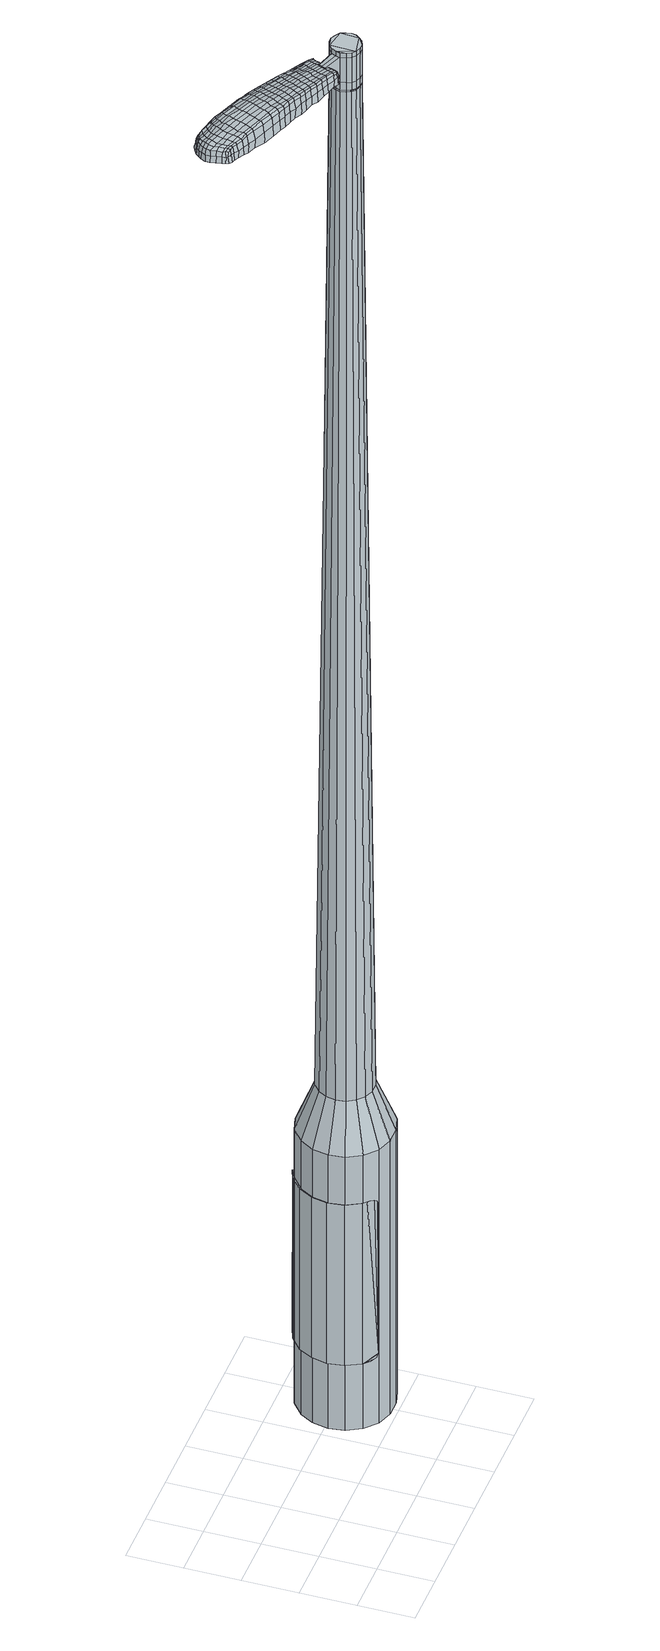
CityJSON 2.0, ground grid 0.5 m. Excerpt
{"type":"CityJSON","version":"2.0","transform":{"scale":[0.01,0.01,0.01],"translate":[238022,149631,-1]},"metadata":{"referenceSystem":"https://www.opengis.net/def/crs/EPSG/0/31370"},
"CityObjects":{
"object1":{"type":"GenericCityObject","attributes":{"cluster":1017,"mean_distance_to_centroid":0.325,"new_centroid_x":238024.05,"new_centroid_y":149631.98,"mean_distance_to_camera":11.64,"H1":13.97,"H2":13.2,"Z_final":110.46,"cluster2":-1,"proj_x":238024.36,"proj_y":149631.15,"id_line":48021,"bearing_l":68.82,"distance":0.885,"orientation":"left","G_obj":158.82},"geometry":[{"type":"MultiSurface","lod":"2","boundaries":[[[0,1,2,3]],[[1,4,5,2]],[[4,6,7,5]],[[6,8,9,7]],[[8,10,11,9]],[[10,12,13,11]],[[12,14,15,13]],[[14,16,17,15]],[[16,18,19,17]],[[18,20,21,19]],[[20,22,23,21]],[[22,24,25,23]],[[24,26,27,25]],[[26,28,29,27]],[[28,30,31,29]],[[30,32,33,31]],[[32,34,35,33]],[[34,0,3,35]],[[36,37,38,39]],[[38,40,41,42]],[[41,43,42]],[[42,44,45,46]],[[45,47,46]],[[46,48,49,50]],[[49,51,50]],[[42,46,50,38]],[[50,52,39,38]],[[53,36,39]],[[2,5,7,35]],[[7,9,11,15]],[[11,13,15]],[[15,17,19,23]],[[19,21,23]],[[23,25,27,31]],[[27,29,31]],[[15,23,31,7]],[[31,33,35,7]],[[3,2,35]],[[1,0,54,55]],[[0,34,56,54]],[[34,32,57,56]],[[32,30,58,57]],[[30,28,59,58]],[[28,26,60,59]],[[26,24,61,60]],[[24,22,62,61]],[[22,20,63,62]],[[20,18,64,63]],[[18,16,65,64]],[[16,14,66,65]],[[14,12,67,66]],[[12,10,68,67]],[[10,8,69,68]],[[8,6,70,69]],[[6,4,71,70]],[[4,1,55,71]],[[55,54,72,73]],[[54,56,74,72]],[[56,57,75,74]],[[57,58,76,75]],[[58,59,77,76]],[[59,60,78,77]],[[60,61,79,78]],[[61,62,80,79]],[[62,63,81,80]],[[63,64,82,81]],[[64,65,83,82]],[[65,66,84,83]],[[66,67,85,84]],[[67,68,86,85]],[[68,69,87,86]],[[69,70,88,87]],[[70,71,89,88]],[[71,55,73,89]],[[72,90,91,92]],[[74,93,90,72]],[[75,94,93,74]],[[95,96,94,75]],[[97,98,96,95]],[[99,100,98,97]],[[101,102,100,99]],[[80,103,102,101]],[[81,104,103,80]],[[105,106,104,81]],[[107,108,106,105]],[[109,110,108,107]],[[111,112,110,109]],[[86,113,112,111]],[[114,115,113,86]],[[116,117,115,114]],[[89,118,117,116]],[[92,91,118,89]],[[119,120,121,122]],[[123,119,122,124]],[[125,123,124,126]],[[127,125,126,128]],[[129,127,128,130]],[[131,129,130,132]],[[133,131,132,134]],[[135,133,134,136]],[[137,135,136,138]],[[139,137,138,140]],[[141,139,140,142]],[[143,141,142,144]],[[145,143,144,146]],[[147,145,146,148]],[[149,147,148,150]],[[151,149,150,152]],[[73,72,92]],[[76,95,75]],[[76,77,97,95]],[[77,78,99,97]],[[78,79,101,99]],[[79,80,101]],[[82,105,81]],[[82,83,107,105]],[[83,84,109,107]],[[84,85,111,109]],[[85,86,111]],[[87,114,86]],[[87,88,116,114]],[[88,89,116]],[[73,92,89]],[[153,91,90]],[[153,118,91]],[[154,117,118]],[[154,155,115,117]],[[155,113,115]],[[156,112,113]],[[156,157,110,112]],[[157,158,108,110]],[[158,159,106,108]],[[159,104,106]],[[160,102,103]],[[160,161,100,102]],[[161,162,98,100]],[[162,163,96,98]],[[163,94,96]],[[39,52,151,164]],[[153,90,165,152]],[[53,39,164,120]],[[90,93,121,165]],[[36,53,120,119]],[[93,94,122,121]],[[37,36,119,123]],[[94,163,124,122]],[[38,37,123,125]],[[163,162,126,124]],[[40,38,125,127]],[[162,161,128,126]],[[41,40,127,129]],[[161,160,130,128]],[[43,41,129,131]],[[160,103,132,130]],[[42,43,131,133]],[[103,104,134,132]],[[44,42,133,135]],[[104,159,136,134]],[[45,44,135,137]],[[159,158,138,136]],[[47,45,137,139]],[[158,157,140,138]],[[46,47,139,141]],[[157,156,142,140]],[[48,46,141,143]],[[156,113,144,142]],[[49,48,143,145]],[[113,155,146,144]],[[51,49,145,147]],[[155,154,148,146]],[[50,51,147,149]],[[154,118,150,148]],[[52,50,149,151]],[[118,153,152,150]],[[151,152,166,167]],[[152,165,168,166]],[[165,121,169,168]],[[121,120,170,169]],[[120,164,171,170]],[[164,151,167,171]],[[172,173,174,175]],[[176,172,175,177]],[[172,176,178,179]],[[173,172,179,180]],[[181,182,183,184]],[[185,181,184,186]],[[181,185,187,188]],[[182,181,188,189]],[[190,191,192,193]],[[194,190,193,195]],[[190,194,196,197]],[[191,190,197,198]],[[199,200,201,202]],[[203,199,202,204]],[[199,203,205,206]],[[200,199,206,207]],[[208,209,210,211]],[[212,208,211,213]],[[208,212,214,215]],[[209,208,215,216]],[[217,218,219,220]],[[221,217,220,222]],[[217,221,223,224]],[[218,217,224,225]],[[226,227,228,229]],[[218,226,229,219]],[[226,218,225,230]],[[227,226,230,231]],[[232,233,234,235]],[[227,232,235,228]],[[232,227,231,236]],[[233,232,236,237]],[[238,176,177,239]],[[233,238,239,234]],[[238,233,237,240]],[[176,238,240,178]],[[241,242,243,244]],[[245,241,244,246]],[[241,245,247,248]],[[242,241,248,249]],[[250,251,252,253]],[[242,250,253,243]],[[250,242,249,254]],[[251,250,254,255]],[[256,257,258,259]],[[251,256,259,252]],[[256,251,255,260]],[[257,256,260,261]],[[262,263,264,265]],[[257,262,265,258]],[[262,257,261,266]],[[263,262,266,267]],[[268,173,180,269]],[[263,268,269,264]],[[268,263,267,270]],[[173,268,270,174]],[[271,272,273,274]],[[275,271,274,276]],[[271,275,277,278]],[[272,271,278,279]],[[280,281,282,283]],[[272,280,283,273]],[[280,272,279,284]],[[281,280,284,285]],[[286,287,288,289]],[[281,286,289,282]],[[286,281,285,290]],[[287,286,290,291]],[[292,185,186,293]],[[287,292,293,288]],[[292,287,291,294]],[[185,292,294,187]],[[295,296,297,298]],[[299,295,298,300]],[[295,299,301,302]],[[296,295,302,303]],[[304,305,306,307]],[[296,304,307,297]],[[304,296,303,308]],[[305,304,308,309]],[[310,311,312,313]],[[305,310,313,306]],[[310,305,309,314]],[[311,310,314,315]],[[316,317,318,319]],[[311,316,319,312]],[[316,311,315,320]],[[317,316,320,321]],[[322,182,189,323]],[[317,322,323,318]],[[322,317,321,324]],[[182,322,324,183]],[[325,211,210,326]],[[327,325,326,328]],[[325,327,329,330]],[[211,325,330,213]],[[331,327,328,332]],[[333,331,332,334]],[[331,333,335,336]],[[327,331,336,329]],[[337,333,334,338]],[[339,337,338,340]],[[337,339,341,342]],[[333,337,342,335]],[[343,339,340,344]],[[345,343,344,346]],[[343,345,347,348]],[[339,343,348,341]],[[349,345,346,350]],[[200,349,350,201]],[[349,200,207,351]],[[345,349,351,347]],[[352,353,198,197]],[[354,352,197,196]],[[352,354,355,356]],[[353,352,356,357]],[[358,359,357,356]],[[360,358,356,355]],[[358,360,361,362]],[[359,358,362,363]],[[364,365,363,362]],[[366,364,362,361]],[[364,366,367,368]],[[365,364,368,369]],[[370,371,369,368]],[[372,370,368,367]],[[370,372,205,203]],[[371,370,203,204]],[[373,374,375,376]],[[275,373,376,277]],[[373,275,276,377]],[[374,373,377,378]],[[379,194,195,380]],[[374,379,380,375]],[[379,374,378,381]],[[194,379,381,196]],[[382,383,384,385]],[[221,382,385,223]],[[382,221,222,386]],[[383,382,386,387]],[[388,389,390,391]],[[383,388,391,384]],[[388,383,387,392]],[[389,388,392,393]],[[394,191,198,395]],[[389,394,395,390]],[[394,389,393,396]],[[191,394,396,192]],[[397,398,399,400]],[[179,397,400,180]],[[397,179,178,401]],[[398,397,401,402]],[[403,404,405,406]],[[398,403,406,399]],[[403,398,402,407]],[[404,403,407,408]],[[409,202,201,410]],[[404,409,410,405]],[[409,404,408,411]],[[202,409,411,204]],[[412,413,414,415]],[[184,412,415,186]],[[412,184,183,416]],[[413,412,416,417]],[[418,206,205,419]],[[413,418,419,414]],[[418,413,417,420]],[[206,418,420,207]],[[421,422,423,424]],[[299,421,424,301]],[[421,299,300,425]],[[422,421,425,426]],[[427,212,213,428]],[[422,427,428,423]],[[427,422,426,429]],[[212,427,429,214]],[[430,431,432,433]],[[245,430,433,247]],[[430,245,246,434]],[[431,430,434,435]],[[436,437,438,439]],[[431,436,439,432]],[[436,431,435,440]],[[437,436,440,441]],[[442,209,216,443]],[[437,442,443,438]],[[442,437,441,444]],[[209,442,444,210]],[[445,446,435,434]],[[244,445,434,246]],[[445,244,243,447]],[[446,445,447,448]],[[449,450,441,440]],[[446,449,440,435]],[[449,446,448,451]],[[450,449,451,452]],[[453,326,210,444]],[[450,453,444,441]],[[453,450,452,454]],[[326,453,454,328]],[[455,456,457,458]],[[302,455,458,303]],[[455,302,301,424]],[[456,455,424,423]],[[459,330,329,460]],[[456,459,460,457]],[[459,456,423,428]],[[330,459,428,213]],[[461,462,448,447]],[[253,461,447,243]],[[461,253,252,463]],[[462,461,463,464]],[[465,466,452,451]],[[462,465,451,448]],[[465,462,464,467]],[[466,465,467,468]],[[469,332,328,454]],[[466,469,454,452]],[[469,466,468,470]],[[332,469,470,334]],[[471,472,473,474]],[[308,471,474,309]],[[471,308,303,458]],[[472,471,458,457]],[[475,336,335,476]],[[472,475,476,473]],[[475,472,457,460]],[[336,475,460,329]],[[477,478,464,463]],[[259,477,463,252]],[[477,259,258,479]],[[478,477,479,480]],[[481,482,468,467]],[[478,481,467,464]],[[481,478,480,483]],[[482,481,483,484]],[[485,338,334,470]],[[482,485,470,468]],[[485,482,484,486]],[[338,485,486,340]],[[487,488,489,490]],[[314,487,490,315]],[[487,314,309,474]],[[488,487,474,473]],[[491,342,341,492]],[[488,491,492,489]],[[491,488,473,476]],[[342,491,476,335]],[[493,494,480,479]],[[265,493,479,258]],[[493,265,264,495]],[[494,493,495,496]],[[497,498,484,483]],[[494,497,483,480]],[[497,494,496,499]],[[498,497,499,500]],[[501,344,340,486]],[[498,501,486,484]],[[501,498,500,502]],[[344,501,502,346]],[[503,504,505,506]],[[320,503,506,321]],[[503,320,315,490]],[[504,503,490,489]],[[507,348,347,508]],[[504,507,508,505]],[[507,504,489,492]],[[348,507,492,341]],[[509,510,496,495]],[[269,509,495,264]],[[509,269,180,400]],[[510,509,400,399]],[[511,512,500,499]],[[510,511,499,496]],[[511,510,399,406]],[[512,511,406,405]],[[513,350,346,502]],[[512,513,502,500]],[[513,512,405,410]],[[350,513,410,201]],[[514,515,417,416]],[[324,514,416,183]],[[514,324,321,506]],[[515,514,506,505]],[[516,351,207,420]],[[515,516,420,417]],[[516,515,505,508]],[[351,516,508,347]],[[517,518,378,377]],[[274,517,377,276]],[[517,274,273,519]],[[518,517,519,520]],[[521,354,196,381]],[[518,521,381,378]],[[521,518,520,522]],[[354,521,522,355]],[[523,524,525,526]],[[224,523,526,225]],[[523,224,223,385]],[[524,523,385,384]],[[527,528,529,530]],[[524,527,530,525]],[[527,524,384,391]],[[528,527,391,390]],[[531,353,357,532]],[[528,531,532,529]],[[531,528,390,395]],[[353,531,395,198]],[[533,534,520,519]],[[283,533,519,273]],[[533,283,282,535]],[[534,533,535,536]],[[537,360,355,522]],[[534,537,522,520]],[[537,534,536,538]],[[360,537,538,361]],[[539,540,541,542]],[[230,539,542,231]],[[539,230,225,526]],[[540,539,526,525]],[[543,544,545,546]],[[540,543,546,541]],[[543,540,525,530]],[[544,543,530,529]],[[547,359,363,548]],[[544,547,548,545]],[[547,544,529,532]],[[359,547,532,357]],[[549,550,536,535]],[[289,549,535,282]],[[549,289,288,551]],[[550,549,551,552]],[[553,366,361,538]],[[550,553,538,536]],[[553,550,552,554]],[[366,553,554,367]],[[555,556,557,558]],[[236,555,558,237]],[[555,236,231,542]],[[556,555,542,541]],[[559,560,561,562]],[[556,559,562,557]],[[559,556,541,546]],[[560,559,546,545]],[[563,365,369,564]],[[560,563,564,561]],[[563,560,545,548]],[[365,563,548,363]],[[565,566,552,551]],[[293,565,551,288]],[[565,293,186,415]],[[566,565,415,414]],[[567,372,367,554]],[[566,567,554,552]],[[567,566,414,419]],[[372,567,419,205]],[[568,569,402,401]],[[240,568,401,178]],[[568,240,237,558]],[[569,568,558,557]],[[570,571,408,407]],[[569,570,407,402]],[[570,569,557,562]],[[571,570,562,561]],[[572,371,204,411]],[[571,572,411,408]],[[572,571,561,564]],[[371,572,564,369]],[[573,574,575,576]],[[576,575,577,578]],[[579,577,575,580]],[[580,575,574,581]],[[582,583,584,585]],[[585,584,586,587]],[[588,586,584,589]],[[589,584,583,590]],[[591,592,593,594]],[[594,593,595,596]],[[597,595,593,598]],[[598,593,592,599]],[[600,601,602,603]],[[603,602,604,605]],[[606,604,602,607]],[[607,602,601,608]],[[609,610,611,612]],[[612,611,613,614]],[[615,613,611,616]],[[616,611,610,617]],[[618,619,620,621]],[[621,620,622,623]],[[624,622,620,625]],[[625,620,619,626]],[[627,628,629,630]],[[630,629,619,618]],[[626,619,629,631]],[[631,629,628,632]],[[633,634,635,636]],[[636,635,628,627]],[[632,628,635,637]],[[637,635,634,638]],[[578,577,639,640]],[[640,639,634,633]],[[638,634,639,641]],[[641,639,577,579]],[[642,643,644,645]],[[645,644,646,647]],[[648,646,644,649]],[[649,644,643,650]],[[651,652,653,654]],[[654,653,643,642]],[[650,643,653,655]],[[655,653,652,656]],[[657,658,659,660]],[[660,659,652,651]],[[656,652,659,661]],[[661,659,658,662]],[[663,664,665,666]],[[666,665,658,657]],[[662,658,665,667]],[[667,665,664,668]],[[581,574,669,670]],[[670,669,664,663]],[[668,664,669,671]],[[671,669,574,573]],[[672,673,674,675]],[[675,674,676,677]],[[678,676,674,679]],[[679,674,673,680]],[[681,682,683,684]],[[684,683,673,672]],[[680,673,683,685]],[[685,683,682,686]],[[687,688,689,690]],[[690,689,682,681]],[[686,682,689,691]],[[691,689,688,692]],[[587,586,693,694]],[[694,693,688,687]],[[692,688,693,695]],[[695,693,586,588]],[[696,697,698,699]],[[699,698,700,701]],[[702,700,698,703]],[[703,698,697,704]],[[705,706,707,708]],[[708,707,697,696]],[[704,697,707,709]],[[709,707,706,710]],[[711,712,713,714]],[[714,713,706,705]],[[710,706,713,715]],[[715,713,712,716]],[[717,718,719,720]],[[720,719,712,711]],[[716,712,719,721]],[[721,719,718,722]],[[590,583,723,724]],[[724,723,718,717]],[[722,718,723,725]],[[725,723,583,582]],[[609,612,726,727]],[[727,726,728,729]],[[730,728,726,731]],[[731,726,612,614]],[[729,728,732,733]],[[733,732,734,735]],[[736,734,732,737]],[[737,732,728,730]],[[735,734,738,739]],[[739,738,740,741]],[[742,740,738,743]],[[743,738,734,736]],[[741,740,744,745]],[[745,744,746,747]],[[748,746,744,749]],[[749,744,740,742]],[[747,746,750,751]],[[751,750,601,600]],[[608,601,750,752]],[[752,750,746,748]],[[599,753,754,598]],[[598,754,755,597]],[[756,755,754,757]],[[757,754,753,758]],[[758,759,760,757]],[[757,760,761,756]],[[762,761,760,763]],[[763,760,759,764]],[[764,765,766,763]],[[763,766,767,762]],[[768,767,766,769]],[[769,766,765,770]],[[770,771,772,769]],[[769,772,773,768]],[[606,773,772,604]],[[604,772,771,605]],[[774,775,776,777]],[[777,776,676,678]],[[677,676,776,778]],[[778,776,775,779]],[[596,595,780,781]],[[781,780,775,774]],[[779,775,780,782]],[[782,780,595,597]],[[783,784,785,786]],[[786,785,622,624]],[[623,622,785,787]],[[787,785,784,788]],[[789,790,791,792]],[[792,791,784,783]],[[788,784,791,793]],[[793,791,790,794]],[[599,592,795,796]],[[796,795,790,789]],[[794,790,795,797]],[[797,795,592,591]],[[798,799,800,801]],[[801,800,580,581]],[[579,580,800,802]],[[802,800,799,803]],[[804,805,806,807]],[[807,806,799,798]],[[803,799,806,808]],[[808,806,805,809]],[[600,603,810,811]],[[811,810,805,804]],[[809,805,810,812]],[[812,810,603,605]],[[813,814,815,816]],[[816,815,585,587]],[[582,585,815,817]],[[817,815,814,818]],[[606,607,819,820]],[[820,819,814,813]],[[818,814,819,821]],[[821,819,607,608]],[[822,823,824,825]],[[825,824,700,702]],[[701,700,824,826]],[[826,824,823,827]],[[614,613,828,829]],[[829,828,823,822]],[[827,823,828,830]],[[830,828,613,615]],[[831,832,833]],[[833,832,646,648]],[[647,646,832,834]],[[834,832,831,835]],[[836,837,838,839]],[[839,838,831,833]],[[835,831,838,840]],[[840,838,837,841]],[[617,610,842,843]],[[843,842,837,836]],[[841,837,842,844]],[[844,842,610,609]],[[835,845,834]],[[834,845,645,647]],[[642,645,845,846]],[[841,847,848,840]],[[840,848,845,835]],[[846,845,848,849]],[[849,848,847,850]],[[609,727,851,844]],[[844,851,847,841]],[[850,847,851,852]],[[852,851,727,729]],[[853,854,855,856]],[[856,855,703,704]],[[702,703,855,825]],[[825,855,854,822]],[[730,731,857,858]],[[858,857,854,853]],[[822,854,857,829]],[[829,857,731,614]],[[846,859,654,642]],[[651,654,859,860]],[[850,861,862,849]],[[849,862,859,846]],[[860,859,862,863]],[[863,862,861,864]],[[729,733,865,852]],[[852,865,861,850]],[[864,861,865,866]],[[866,865,733,735]],[[867,868,869,870]],[[870,869,709,710]],[[704,709,869,856]],[[856,869,868,853]],[[736,737,871,872]],[[872,871,868,867]],[[853,868,871,858]],[[858,871,737,730]],[[873,874,860]],[[860,874,660,651]],[[657,660,874,875]],[[875,874,873,876]],[[864,877,878,863]],[[863,878,873,860]],[[876,873,878,879]],[[879,878,877,880]],[[735,739,881,866]],[[866,881,877,864]],[[880,877,881,882]],[[882,881,739,741]],[[883,884,885,886]],[[886,885,715,716]],[[710,715,885,870]],[[870,885,884,867]],[[742,743,887,888]],[[888,887,884,883]],[[867,884,887,872]],[[872,887,743,736]],[[876,889,890,875]],[[875,890,666,657]],[[663,666,890,891]],[[891,890,889,892]],[[880,893,894,879]],[[879,894,889,876]],[[892,889,894,895]],[[895,894,893,896]],[[741,745,897,882]],[[882,897,893,880]],[[896,893,897,898]],[[898,897,745,747]],[[899,900,901,902]],[[902,901,721,722]],[[716,721,901,886]],[[886,901,900,883]],[[748,749,903,904]],[[904,903,900,899]],[[883,900,903,888]],[[888,903,749,742]],[[892,905,906,891]],[[891,906,670,663]],[[581,670,906,801]],[[801,906,905,798]],[[896,907,908,895]],[[895,908,905,892]],[[798,905,908,807]],[[807,908,907,804]],[[747,751,909,898]],[[898,909,907,896]],[[804,907,909,811]],[[811,909,751,600]],[[818,910,911,817]],[[817,911,725,582]],[[722,725,911,902]],[[902,911,910,899]],[[608,752,912,821]],[[821,912,910,818]],[[899,910,912,904]],[[904,912,752,748]],[[779,913,914,778]],[[778,914,675,677]],[[672,675,914,915]],[[915,914,913,916]],[[597,755,917,782]],[[782,917,913,779]],[[916,913,917,918]],[[918,917,755,756]],[[919,920,921,922]],[[922,921,625,626]],[[624,625,921,786]],[[786,921,920,783]],[[923,924,925,926]],[[926,925,920,919]],[[783,920,925,792]],[[792,925,924,789]],[[758,753,927,928]],[[928,927,924,923]],[[789,924,927,796]],[[796,927,753,599]],[[916,929,930,915]],[[915,930,684,672]],[[681,684,930,931]],[[931,930,929,932]],[[756,761,933,918]],[[918,933,929,916]],[[932,929,933,934]],[[934,933,761,762]],[[935,936,937,938]],[[938,937,631,632]],[[626,631,937,922]],[[922,937,936,919]],[[939,940,941,942]],[[942,941,936,935]],[[919,936,941,926]],[[926,941,940,923]],[[764,759,943,944]],[[944,943,940,939]],[[923,940,943,928]],[[928,943,759,758]],[[932,945,946,931]],[[931,946,690,681]],[[687,690,946,947]],[[947,946,945,948]],[[762,767,949,934]],[[934,949,945,932]],[[948,945,949,950]],[[950,949,767,768]],[[951,952,953,954]],[[954,953,637,638]],[[632,637,953,938]],[[938,953,952,935]],[[955,956,957,958]],[[958,957,952,951]],[[935,952,957,942]],[[942,957,956,939]],[[770,765,959,960]],[[960,959,956,955]],[[939,956,959,944]],[[944,959,765,764]],[[948,961,962,947]],[[947,962,694,687]],[[587,694,962,816]],[[816,962,961,813]],[[768,773,963,950]],[[950,963,961,948]],[[813,961,963,820]],[[820,963,773,606]],[[803,964,965,802]],[[802,965,641,579]],[[638,641,965,954]],[[954,965,964,951]],[[809,966,967,808]],[[808,967,964,803]],[[951,964,967,958]],[[958,967,966,955]],[[605,771,968,812]],[[812,968,966,809]],[[955,966,968,960]],[[960,968,771,770]],[[573,576,175,174]],[[576,578,177,175]],[[588,589,188,187]],[[589,590,189,188]],[[591,594,193,192]],[[594,596,195,193]],[[615,616,215,214]],[[616,617,216,215]],[[618,621,220,219]],[[621,623,222,220]],[[627,630,229,228]],[[630,618,219,229]],[[633,636,235,234]],[[636,627,228,235]],[[578,640,239,177]],[[640,633,234,239]],[[648,649,248,247]],[[649,650,249,248]],[[650,655,254,249]],[[655,656,255,254]],[[656,661,260,255]],[[661,662,261,260]],[[662,667,266,261]],[[667,668,267,266]],[[668,671,270,267]],[[671,573,174,270]],[[678,679,278,277]],[[679,680,279,278]],[[680,685,284,279]],[[685,686,285,284]],[[686,691,290,285]],[[691,692,291,290]],[[692,695,294,291]],[[695,588,187,294]],[[696,699,298,297]],[[699,701,300,298]],[[705,708,307,306]],[[708,696,297,307]],[[711,714,313,312]],[[714,705,306,313]],[[717,720,319,318]],[[720,711,312,319]],[[590,724,323,189]],[[724,717,318,323]],[[774,777,376,375]],[[777,678,277,376]],[[596,781,380,195]],[[781,774,375,380]],[[623,787,386,222]],[[787,788,387,386]],[[788,793,392,387]],[[793,794,393,392]],[[794,797,396,393]],[[797,591,192,396]],[[701,826,425,300]],[[826,827,426,425]],[[827,830,429,426]],[[830,615,214,429]],[[833,433,432]],[[833,648,247,433]],[[836,839,439,438]],[[839,833,432,439]],[[617,843,443,216]],[[843,836,438,443]],[[969,970,971,972]],[[973,974,972,971]],[[975,976,977,978]],[[979,980,981,982]],[[970,983,984,971]],[[985,973,971,984]],[[986,975,978,987]],[[988,989,980,979]],[[983,990,991,984]],[[991,992,985,984]],[[993,986,987,994]],[[995,989,988,996]],[[990,997,998,991]],[[998,999,992,991]],[[1000,993,994,1001]],[[1002,995,996,1003]],[[1004,1005,1006,1007]],[[1008,1009,1005,1004]],[[1008,1010,1011,1009]],[[1010,1012,1013,1011]],[[1014,1015,1016,1017]],[[1018,1019,1015,1014]],[[1020,1021,1019,1018]],[[1022,1023,1021,1020]],[[1017,1006,1005,1014]],[[1014,1005,1009,1018]],[[1009,1011,1020,1018]],[[1011,1013,1022,1020]],[[978,977,974,973]],[[987,978,973,985]],[[992,994,987,985]],[[999,1001,994,992]],[[979,982,976,975]],[[988,979,975,986]],[[996,988,986,993]],[[1003,996,993,1000]],[[980,1004,1007,981]],[[989,1008,1004,980]],[[1010,1008,989,995]],[[1012,1010,995,1002]],[[1024,1025,1026,1027]],[[1026,1028,1029,1030]],[[1026,1030,1031,1032]],[[1026,1032,1027]],[[1033,1024,1027,1034]],[[1035,1034,1027,1036]],[[1037,1036,1027]],[[1038,1026,1025,1039]],[[1040,1038,1039,1041]],[[1042,1040,1041,1043]],[[1044,1042,1043,1045]],[[1046,1044,1045,1047]],[[1047,1048,1049,1050]],[[1047,1050,1051,1052]],[[1047,1052,1053,1054]],[[1053,1055,1056,1057]],[[1053,1057,1058,1059]],[[1053,1059,1054]],[[1047,1054,1046]],[[1060,1061,1025,1024]],[[1062,1063,1028,1026]],[[1064,1065,1037,1027]],[[1061,1066,1039,1025]],[[1067,1062,1026,1038]],[[1066,1068,1041,1039]],[[1069,1067,1038,1040]],[[1068,1070,1043,1041]],[[1071,1069,1040,1042]],[[1070,1072,1045,1043]],[[1073,1071,1042,1044]],[[1072,1074,1047,1045]],[[1075,1073,1044,1046]],[[1074,1076,1048,1047]],[[1077,1078,1055,1053]],[[1079,1075,1046,1054]],[[1049,1048,1076,1080]],[[1050,1049,1080,1081]],[[1051,1050,1081,1082]],[[1052,1051,1082,1083]],[[1053,1052,1083,1077]],[[1084,1060,1024,1033]],[[1085,1084,1033,1034]],[[1086,1085,1034,1035]],[[1087,1086,1035,1036]],[[1065,1087,1036,1037]],[[1029,1028,1063,1088]],[[1056,1055,1078,1089]],[[1030,1029,1088,1090]],[[1031,1030,1090,1091]],[[1032,1031,1091,1092]],[[1027,1032,1092,1064]],[[1057,1056,1089,1093]],[[1058,1057,1093,1094]],[[1059,1058,1094,1095]],[[1054,1059,1095,1079]]]}]}
},
"vertices":[
[163,112,384],[170,124,384],[170,124,96],[163,112,96],[182,134,384],[182,134,96],[196,138,384],[196,138,96],[211,138,384],[211,138,96],[224,133,384],[224,133,96],[235,123,384],[235,123,96],[242,110,384],[242,110,96],[245,96,384],[245,96,96],[242,81,384],[242,81,96],[234,69,384],[234,69,96],[223,59,384],[223,59,96],[209,55,384],[209,55,96],[194,55,384],[194,55,96],[180,60,384],[180,60,96],[169,70,384],[169,70,96],[162,83,384],[162,83,96],[160,97,384],[160,97,96],[190,92,1524],[192,88,1524],[195,85,1524],[190,101,1524],[200,83,1524],[204,83,1524],[212,88,1524],[209,85,1524],[215,92,1524],[216,96,1524],[213,105,1524],[215,101,1524],[209,108,1524],[205,110,1524],[196,108,1524],[200,110,1524],[192,105,1524],[189,97,1524],[179,106,429],[183,113,429],[177,97,429],[178,88,429],[183,81,429],[189,75,429],[197,72,429],[206,72,429],[214,75,429],[221,80,429],[226,87,429],[228,96,429],[226,105,429],[222,112,429],[215,118,429],[207,121,429],[198,121,429],[190,119,429],[190,101,1483],[192,105,1483],[189,97,1483],[190,92,1483],[192,88,1483],[195,85,1483],[200,83,1483],[204,83,1483],[209,85,1483],[212,88,1483],[215,92,1483],[216,96,1483],[215,101,1483],[213,105,1483],[209,108,1483],[205,110,1483],[200,110,1483],[196,108,1483],[190,101,1485],[193,105,1485],[193,105,1483],[189,97,1485],[190,92,1485],[192,89,1483],[192,89,1485],[196,86,1483],[196,86,1485],[200,84,1483],[200,84,1485],[204,84,1483],[204,84,1485],[209,85,1485],[212,88,1485],[214,92,1483],[214,92,1485],[215,96,1483],[215,96,1485],[214,101,1483],[214,101,1485],[212,105,1483],[212,105,1485],[209,108,1485],[205,109,1483],[205,109,1485],[200,109,1483],[200,109,1485],[196,108,1485],[190,92,1519],[189,97,1519],[189,97,1493],[190,92,1493],[192,88,1519],[192,88,1493],[195,85,1519],[195,85,1493],[200,83,1519],[200,83,1493],[204,83,1519],[204,83,1493],[209,85,1519],[209,85,1493],[212,88,1519],[212,88,1493],[215,92,1519],[215,92,1493],[216,96,1519],[216,96,1493],[215,101,1519],[215,101,1493],[213,105,1519],[213,105,1493],[209,108,1519],[209,108,1493],[205,110,1519],[205,110,1493],[200,110,1519],[200,110,1493],[196,108,1519],[196,108,1493],[192,105,1519],[192,105,1493],[192,105,1485],[200,110,1485],[205,110,1485],[213,105,1485],[215,101,1485],[216,96,1485],[215,92,1485],[204,83,1485],[200,83,1485],[195,85,1485],[192,88,1485],[190,101,1519],[190,101,1493],[174,111,1513],[174,111,1518],[172,108,1513],[171,105,1513],[171,105,1518],[172,108,1518],[110,153,1519],[117,150,1518],[116,152,1509],[110,155,1510],[102,157,1519],[102,158,1510],[103,155,1526],[111,151,1525],[117,149,1525],[96,117,1519],[103,115,1518],[104,116,1525],[98,118,1525],[88,120,1519],[89,121,1526],[86,119,1510],[94,116,1510],[101,114,1509],[34,160,1519],[36,164,1519],[35,164,1513],[33,160,1513],[34,156,1519],[33,156,1513],[35,156,1524],[36,160,1524],[37,163,1524],[103,133,1530],[110,131,1529],[111,134,1529],[104,137,1530],[95,137,1531],[96,140,1531],[93,133,1530],[102,130,1530],[109,127,1529],[179,105,1512],[180,107,1512],[178,107,1517],[177,105,1517],[177,102,1512],[176,102,1517],[177,102,1506],[178,105,1506],[179,107,1506],[55,173,1519],[58,172,1519],[57,174,1512],[54,175,1512],[52,174,1518],[52,175,1512],[52,173,1522],[54,172,1523],[58,171,1524],[62,171,1519],[68,170,1519],[67,171,1512],[62,173,1512],[62,170,1524],[68,168,1525],[74,168,1519],[81,165,1519],[80,167,1511],[73,170,1511],[74,166,1526],[81,163,1526],[92,161,1519],[91,163,1510],[92,159,1526],[178,123,1513],[171,126,1513],[171,124,1518],[178,121,1517],[183,120,1512],[181,120,1516],[182,121,1506],[177,124,1507],[170,127,1507],[164,129,1514],[157,132,1515],[157,131,1520],[164,127,1519],[163,130,1507],[157,134,1507],[150,135,1515],[143,138,1516],[144,137,1522],[151,134,1521],[150,137,1508],[143,140,1508],[137,141,1517],[130,144,1517],[130,143,1524],[137,140,1523],[136,143,1508],[129,146,1509],[123,147,1518],[124,146,1524],[123,149,1509],[41,140,1519],[44,139,1519],[45,140,1524],[42,141,1523],[39,142,1518],[40,142,1522],[38,141,1512],[40,139,1512],[43,138,1512],[48,136,1519],[53,134,1519],[54,135,1525],[49,138,1524],[47,136,1512],[52,133,1512],[59,131,1519],[66,128,1519],[67,130,1526],[60,133,1526],[57,131,1511],[65,128,1511],[77,124,1519],[78,125,1526],[75,123,1510],[166,94,1513],[159,97,1513],[158,96,1507],[165,94,1507],[172,93,1512],[171,92,1506],[171,94,1516],[168,95,1517],[160,98,1518],[152,99,1514],[145,101,1515],[143,100,1507],[151,98,1507],[153,100,1519],[146,102,1520],[138,104,1515],[131,106,1516],[129,105,1508],[136,103,1508],[139,105,1521],[132,107,1522],[124,108,1517],[117,110,1517],[115,110,1509],[122,107,1508],[125,109,1523],[118,112,1524],[110,113,1518],[108,112,1509],[111,114,1524],[172,107,1519],[173,109,1519],[165,110,1520],[166,112,1520],[164,107,1520],[171,104,1519],[159,112,1522],[160,115,1522],[152,115,1523],[153,118,1523],[150,112,1523],[157,110,1521],[145,118,1524],[146,120,1524],[138,120,1525],[139,123,1525],[136,117,1525],[143,115,1524],[131,123,1526],[132,126,1526],[124,126,1527],[125,128,1527],[123,122,1527],[130,120,1526],[117,128,1528],[118,131,1528],[116,125,1528],[38,159,1527],[40,162,1527],[38,154,1526],[42,153,1527],[43,157,1528],[44,160,1528],[49,155,1529],[50,158,1529],[48,150,1528],[54,148,1530],[55,152,1530],[57,155,1530],[62,149,1531],[64,153,1531],[61,145,1530],[70,142,1531],[71,146,1531],[72,149,1531],[83,141,1531],[84,145,1531],[81,138,1531],[37,143,1518],[36,146,1519],[35,146,1513],[36,143,1513],[39,144,1523],[37,146,1523],[35,151,1519],[34,151,1513],[36,151,1524],[50,173,1518],[47,173,1518],[48,172,1523],[51,172,1523],[49,175,1513],[47,174,1513],[44,171,1519],[40,169,1519],[42,169,1524],[45,170,1523],[43,172,1513],[40,170,1513],[38,167,1519],[39,166,1524],[37,167,1513],[110,150,1528],[110,148,1528],[116,145,1528],[117,147,1527],[102,153,1528],[101,152,1529],[108,146,1529],[107,143,1530],[114,140,1529],[115,143,1528],[100,149,1529],[99,146,1530],[106,140,1530],[113,137,1529],[97,143,1531],[98,120,1528],[99,122,1529],[91,125,1529],[90,123,1528],[105,117,1527],[106,120,1528],[100,126,1529],[92,129,1530],[107,123,1528],[174,93,1512],[175,95,1512],[174,96,1517],[173,94,1517],[173,93,1506],[174,95,1506],[176,98,1512],[175,99,1517],[175,98,1506],[184,118,1512],[183,117,1512],[183,118,1506],[183,119,1506],[183,118,1517],[182,117,1517],[182,114,1512],[181,112,1512],[181,113,1506],[182,115,1506],[181,115,1517],[180,112,1517],[181,109,1512],[180,110,1506],[179,110,1517],[178,120,1519],[177,119,1519],[171,123,1520],[170,122,1520],[176,117,1519],[175,114,1519],[169,119,1520],[168,117,1520],[174,112,1519],[167,115,1520],[168,96,1519],[169,98,1519],[162,100,1520],[161,99,1520],[170,101,1519],[163,104,1520],[164,126,1521],[163,125,1521],[157,129,1522],[156,128,1522],[162,122,1521],[161,120,1521],[156,125,1522],[155,123,1523],[160,117,1522],[154,120,1523],[154,101,1521],[155,103,1521],[148,105,1522],[147,103,1522],[156,106,1521],[149,109,1522],[150,132,1523],[150,131,1523],[144,135,1524],[143,133,1524],[149,128,1523],[148,126,1524],[142,131,1525],[141,128,1525],[147,123,1524],[140,126,1525],[140,106,1523],[141,108,1523],[134,110,1524],[133,108,1524],[142,111,1524],[135,114,1525],[137,138,1525],[136,136,1525],[130,141,1526],[129,139,1526],[135,134,1526],[134,131,1526],[128,137,1527],[127,134,1527],[133,128,1526],[126,131,1527],[126,110,1525],[127,113,1525],[120,115,1526],[119,113,1526],[128,116,1526],[121,118,1527],[123,144,1527],[123,142,1527],[122,140,1527],[120,137,1528],[119,134,1528],[112,115,1527],[113,117,1527],[114,121,1528],[41,143,1525],[40,145,1525],[44,141,1526],[43,144,1526],[39,150,1526],[42,148,1527],[53,171,1525],[50,171,1525],[54,170,1526],[56,170,1525],[47,170,1525],[44,168,1526],[48,166,1527],[51,168,1526],[42,165,1526],[46,163,1527],[49,139,1526],[48,141,1527],[54,136,1527],[54,139,1528],[48,146,1528],[54,143,1529],[61,169,1526],[59,168,1527],[65,166,1528],[67,167,1527],[57,166,1527],[54,164,1528],[61,162,1529],[63,164,1528],[52,161,1528],[59,159,1530],[60,134,1528],[60,136,1529],[68,131,1528],[68,133,1529],[60,141,1529],[69,137,1530],[73,165,1528],[71,164,1528],[79,161,1529],[80,162,1528],[69,162,1529],[67,159,1530],[75,156,1530],[77,159,1530],[65,156,1530],[74,153,1531],[79,127,1529],[79,129,1529],[80,133,1530],[91,158,1528],[90,156,1529],[89,154,1530],[87,151,1530],[85,148,1531],[115,150,1509],[116,149,1518],[110,151,1518],[109,153,1509],[102,155,1519],[101,157,1510],[102,153,1525],[110,150,1525],[116,147,1525],[105,118,1525],[104,117,1518],[97,119,1518],[98,120,1525],[89,122,1519],[90,123,1525],[87,121,1510],[95,118,1509],[102,116,1509],[37,163,1513],[38,163,1519],[36,160,1519],[35,160,1513],[36,156,1519],[35,156,1513],[37,156,1524],[38,159,1524],[39,162,1524],[111,134,1528],[110,131,1528],[103,134,1529],[104,137,1529],[95,137,1529],[96,140,1529],[93,134,1529],[102,130,1529],[108,128,1528],[177,108,1516],[177,108,1512],[176,105,1512],[176,106,1516],[175,103,1512],[175,103,1516],[174,103,1506],[176,106,1506],[177,108,1506],[57,172,1512],[57,171,1519],[54,171,1518],[54,173,1512],[52,172,1518],[52,173,1512],[53,171,1522],[54,170,1523],[57,169,1523],[67,169,1512],[67,168,1519],[62,169,1519],[62,171,1512],[62,168,1524],[67,166,1525],[80,165,1511],[80,163,1519],[73,166,1519],[72,168,1511],[73,164,1525],[80,162,1526],[91,159,1519],[90,161,1510],[91,157,1526],[170,123,1518],[170,124,1513],[177,121,1513],[177,120,1517],[181,119,1512],[180,118,1515],[181,120,1506],[176,122,1506],[169,125,1507],[156,129,1520],[156,130,1514],[163,127,1514],[163,126,1519],[162,129,1507],[156,132,1507],[143,135,1522],[143,137,1516],[149,133,1515],[150,132,1521],[149,135,1508],[142,138,1508],[129,141,1523],[129,143,1517],[136,140,1516],[136,138,1522],[135,141,1508],[129,144,1508],[123,146,1517],[123,144,1524],[122,147,1509],[46,141,1523],[45,140,1519],[42,142,1518],[43,143,1523],[40,143,1518],[41,144,1522],[39,142,1512],[41,141,1512],[43,139,1512],[55,137,1525],[54,136,1519],[49,138,1519],[50,139,1524],[48,137,1512],[53,135,1512],[68,131,1526],[67,130,1519],[60,133,1519],[61,134,1525],[58,132,1511],[65,129,1511],[78,126,1519],[79,127,1526],[76,125,1510],[158,98,1507],[160,99,1513],[167,96,1513],[166,96,1506],[172,95,1512],[171,94,1506],[171,96,1515],[168,97,1517],[161,99,1518],[144,102,1507],[145,103,1514],[153,101,1514],[151,100,1507],[154,102,1519],[147,104,1520],[130,107,1508],[131,108,1516],[138,106,1515],[137,105,1508],[140,106,1521],[133,109,1522],[116,111,1508],[117,112,1517],[124,110,1516],[123,109,1508],[126,111,1522],[119,113,1523],[110,115,1517],[109,114,1509],[112,116,1524],[172,107,1518],[172,110,1518],[165,110,1519],[166,112,1519],[164,107,1519],[170,105,1518],[158,113,1520],[159,115,1520],[151,115,1521],[152,118,1521],[150,112,1521],[157,110,1520],[144,118,1523],[145,120,1523],[137,121,1524],[138,123,1524],[136,118,1524],[143,115,1523],[130,123,1525],[131,126,1525],[123,126,1526],[124,129,1526],[122,123,1526],[129,120,1525],[117,128,1527],[118,131,1527],[115,125,1527],[41,161,1526],[40,158,1526],[39,155,1525],[43,153,1526],[43,157,1526],[45,160,1526],[51,158,1528],[49,154,1528],[49,151,1527],[55,148,1528],[56,152,1529],[57,155,1529],[64,152,1530],[63,149,1530],[62,146,1529],[70,142,1530],[71,146,1530],[72,149,1530],[84,145,1530],[83,141,1530],[82,138,1530],[37,146,1513],[38,147,1518],[39,144,1518],[38,144,1512],[41,145,1523],[39,147,1523],[37,151,1519],[36,151,1513],[38,151,1523],[49,170,1523],[48,171,1518],[50,171,1518],[51,170,1523],[50,173,1512],[48,172,1512],[43,167,1523],[42,168,1519],[45,170,1519],[46,169,1523],[44,170,1513],[41,168,1513],[39,165,1519],[41,165,1524],[39,166,1513],[116,145,1527],[109,148,1527],[110,149,1527],[116,146,1526],[102,152,1527],[101,151,1528],[113,140,1528],[107,142,1528],[108,145,1528],[114,142,1527],[100,149,1528],[98,146,1529],[105,140,1529],[112,137,1528],[97,143,1529],[91,126,1528],[99,123,1527],[99,121,1527],[91,124,1527],[105,119,1526],[106,120,1527],[100,126,1528],[92,129,1528],[107,124,1527],[172,97,1516],[173,96,1512],[173,95,1512],[172,96,1516],[172,94,1506],[172,96,1506],[174,99,1512],[173,100,1516],[173,99,1506],[181,117,1512],[182,118,1512],[181,119,1506],[181,118,1516],[180,117,1516],[179,114,1506],[179,113,1512],[180,115,1512],[180,116,1506],[179,115,1516],[178,113,1516],[178,110,1512],[178,111,1506],[178,110,1516],[176,119,1518],[170,122,1519],[174,114,1518],[175,117,1518],[169,119,1519],[168,117,1519],[173,112,1518],[167,115,1519],[161,101,1519],[168,99,1518],[168,98,1518],[161,100,1519],[169,101,1518],[163,104,1519],[163,125,1520],[156,128,1521],[161,120,1520],[162,122,1520],[155,125,1521],[154,123,1521],[160,117,1520],[153,120,1521],[147,106,1521],[154,103,1520],[154,102,1520],[147,105,1521],[156,106,1520],[149,109,1521],[149,130,1522],[149,131,1522],[143,134,1523],[142,133,1523],[147,126,1522],[148,128,1522],[141,131,1523],[140,128,1524],[146,123,1523],[139,126,1524],[133,111,1523],[140,108,1522],[140,107,1522],[133,109,1523],[142,111,1522],[135,114,1523],[135,136,1524],[136,137,1524],[129,140,1525],[129,139,1525],[133,131,1525],[135,134,1524],[128,137,1525],[127,134,1526],[132,129,1525],[126,131,1526],[119,115,1525],[126,113,1524],[126,112,1524],[119,114,1525],[128,116,1524],[121,119,1525],[122,142,1526],[123,143,1526],[120,137,1527],[121,140,1526],[119,134,1527],[113,118,1526],[112,116,1526],[114,121,1526],[41,146,1524],[42,144,1524],[45,142,1525],[44,144,1525],[40,150,1525],[43,148,1525],[54,168,1525],[51,169,1524],[53,170,1524],[56,169,1525],[49,165,1526],[45,166,1525],[48,168,1524],[52,167,1525],[43,164,1525],[46,163,1526],[49,142,1526],[50,140,1526],[55,138,1526],[55,139,1527],[49,146,1526],[55,144,1527],[65,165,1527],[59,167,1526],[61,167,1526],[67,166,1526],[61,161,1528],[54,163,1527],[57,165,1526],[63,163,1527],[52,161,1527],[59,158,1528],[61,137,1527],[61,135,1527],[68,132,1527],[68,134,1528],[61,141,1528],[69,138,1529],[79,160,1528],[71,163,1527],[73,164,1527],[80,161,1527],[75,155,1529],[67,158,1529],[69,161,1528],[77,158,1528],[65,156,1529],[74,152,1530],[80,130,1528],[79,128,1528],[80,134,1529],[90,156,1528],[91,156,1528],[87,151,1529],[88,153,1529],[85,148,1530],[181,120,1508],[179,113,1508],[149,126,1509],[152,133,1509],[129,135,1510],[132,143,1510],[92,150,1512],[96,158,1512],[112,152,1511],[109,143,1511],[75,156,1513],[63,160,1514],[66,169,1514],[79,165,1513],[176,107,1508],[146,119,1509],[126,127,1510],[89,141,1512],[106,134,1511],[72,147,1513],[60,152,1514],[174,101,1508],[143,111,1509],[123,119,1510],[86,132,1512],[102,126,1511],[56,144,1514],[69,139,1513],[171,94,1508],[140,104,1509],[120,111,1510],[82,123,1512],[99,117,1511],[53,136,1514],[65,130,1513],[50,165,1514],[45,165,1514],[48,172,1514],[53,173,1514],[47,157,1514],[43,159,1514],[44,149,1514],[40,152,1514],[41,141,1514],[37,146,1514],[40,165,1515],[36,163,1515],[36,164,1515],[41,169,1515],[38,161,1515],[35,162,1515],[37,156,1515],[35,161,1515],[35,152,1515],[34,160,1515],[171,67,334],[168,70,334],[168,70,165],[178,60,171],[171,67,165],[173,65,165],[176,63,166],[177,61,167],[178,61,169],[173,65,334],[176,63,333],[177,61,332],[178,61,331],[178,60,328],[161,83,165],[161,83,334],[159,98,165],[159,98,334],[162,112,165],[162,112,334],[169,125,165],[169,125,334],[181,135,165],[181,135,334],[185,136,334],[188,138,334],[191,139,333],[193,139,332],[194,140,331],[195,140,328],[185,136,165],[195,140,171],[194,140,169],[193,139,167],[191,139,166],[188,138,165],[173,69,334],[170,72,334],[170,72,165],[173,69,165],[180,63,171],[180,63,328],[163,84,334],[163,84,165],[161,98,334],[161,98,165],[164,111,334],[164,111,165],[171,123,334],[171,123,165],[182,132,334],[182,132,165],[186,134,334],[195,137,328],[195,137,171],[186,134,165],[189,135,334],[192,136,333],[194,137,332],[195,137,331],[175,67,334],[177,65,333],[179,64,332],[180,63,331],[175,67,165],[195,137,169],[177,65,166],[179,64,167],[180,63,169],[194,137,167],[192,136,166],[189,135,165]
]}
